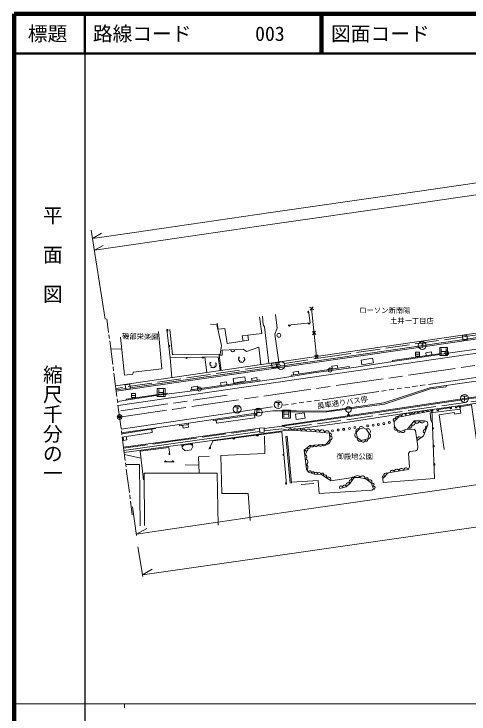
# Model space of a CAD drawing. Units: millimetres, scale not verified. Extents: x 40000 to 212862254, y 20000 to 40005403.
# Drawn here: x 40000 to 155367, y 202409 to 380000 of the extents above; entities that cross this region are included whole.
import ezdxf
from ezdxf.enums import TextEntityAlignment as Align

# ---------------------------------------------------------------- set-up
doc = ezdxf.new("R2010")
doc.units = ezdxf.units.MM
doc.header["$LTSCALE"] = 1000
doc.header["$PDMODE"] = 32
doc.header["$PDSIZE"] = 500
doc.linetypes.add('CHAIN', pattern=[18.5, 12, -1.5, 3.5, -1.5])
doc.linetypes.add('DASHED', pattern=[7.5, 6, -1.5])
for name, color, linetype, lineweight in [('M-BGD', 7, 'Continuous', 13), ('M-BMK', 2, 'CHAIN', 13), ('M-BMK-HTXT', 7, 'CHAIN', 13), ('M-BMK-SRVR', 3, 'Continuous', 13), ('M-STR-HTXT', 7, 'Continuous', 13), ('M-STR-STRC', 7, 'Continuous', 13), ('M-TTL', 2, 'Continuous', 140), ('M-TTL-BAND', 7, 'Continuous', 13), ('M-TTL-LINE', 7, 'Continuous', 50), ('M-TTL-TXT', 7, 'Continuous', 13)]:
    doc.layers.add(name, color=color, linetype=linetype, lineweight=lineweight)
doc.layers.add('M-OTRS', color=6, linetype='Continuous')
doc.styles.add('@ＭＳ ゴシック', font='')
doc.styles.add('ＭＳ ゴシック', font='')
doc.styles.get('@ＭＳ ゴシック').set_extended_font_data('@MS Gothic')
doc.styles.get('ＭＳ ゴシック').set_extended_font_data('MS Gothic')

msp = doc.modelspace()

# ---------------------------------------------------------------- hatches: boundary and pattern name
at = {"layer": 'M-BGD'}
for points in [[(114719, 304546, 0.4608), (114510, 304318, 0.4608), (114768, 304147)], [(109614, 301057, 0.4608), (109838, 300844, 0.4608), (110014, 301098)], [(114626, 301564, 0.4608), (114850, 301351, 0.4608), (115026, 301605)], [(78833, 299523, 0.4608), (79044, 299749, 0.4608), (78788, 299923)], [(79271, 295571, 0.4608), (79482, 295796, 0.4608), (79227, 295970)], [(83536, 292863, 0.4608), (83742, 292632, 0.4608), (83938, 292871)], [(87687, 292940, 0.4608), (87892, 292709, 0.4608), (88088, 292948)]]:
    msp.add_hatch(color=256, dxfattribs=at).paths.add_polyline_path(points)

# ---------------------------------------------------------------- linework, layer by layer
for p, q in [((115019, 305658), (115940, 304906)), ((115098, 304823), (115854, 305750)), ((116706, 293095), (115475, 305285)), ((115648, 299428), (116569, 298676)), ((115727, 298593), (116484, 299520)), ((64529, 294957), (67279, 295030)), ((142918, 296457), (144118, 296457)), ((143518, 296457), (143518, 295307)), ((143518, 296157), (143918, 295957)), ((147953, 293361), (147953, 295361)), ((147953, 295361), (149953, 295361)), ((148328, 295111), (148328, 293611)), ((149578, 295111), (149578, 293611)), ((149953, 295361), (149953, 293361)), ((117162, 292723), (116241, 293475)), ((117083, 293557), (116327, 292631)), ((141810, 294205), (141810, 293205)), ((142810, 294205), (141810, 294205)), ((142810, 293705), (141810, 293705)), ((141810, 293205), (142810, 293205)), ((142810, 293205), (142810, 294205)), ((149953, 293361), (147953, 293361)), ((148328, 294361), (149578, 294361)), ((79579, 292789), (80053, 287753)), ((88864, 289037), (88406, 292954)), ((65871, 284612), (68319, 284967)), ((65872, 284612), (68319, 284967)), ((65914, 284315), (68362, 284670)), ((68362, 284670), (69501, 284835)), ((76309, 282987), (76309, 284987)), ((76309, 284987), (78309, 284987)), ((76684, 284737), (76684, 283237)), ((77934, 284737), (77934, 283237)), ((78309, 284987), (78309, 282987)), ((69823, 283739), (69823, 282739)), ((70823, 283739), (69823, 283739)), ((70823, 283239), (69823, 283239)), ((69823, 282739), (70823, 282739)), ((70823, 282739), (70823, 283739)), ((78309, 282987), (76309, 282987)), ((76684, 283987), (77934, 283987)), ((153697, 283065), (154797, 283065)), ((154247, 283065), (154247, 281815)), ((106400, 281444), (107600, 281444)), ((107000, 281444), (107000, 280294)), ((107000, 281144), (107400, 280944)), ((95980, 280297), (97180, 280297)), ((96580, 280297), (96580, 279147)), ((96580, 279997), (96980, 279797)), ((102444, 279597), (101569, 279597)), ((101569, 279597), (101569, 278222)), ((101569, 278972), (102319, 278972)), ((108077, 277476), (108077, 279476)), ((108077, 279476), (110077, 279476)), ((108452, 279226), (108452, 277726)), ((109702, 279226), (109702, 277726)), ((110077, 279476), (110077, 277476)), ((124824, 278969), (124824, 278269)), ((147123, 279537), (150954, 280135)), ((151905, 280243), (153252, 280475)), ((110077, 277476), (108077, 277476)), ((108452, 278476), (109702, 278476)), ((124824, 278269), (124474, 278269)), ((124824, 278269), (125174, 278269)), ((109465, 274402), (67924, 268790)), ((108913, 272828), (109262, 272860)), ((110027, 260959), (108913, 272828)), ((110375, 260991), (109262, 272860)), ((82525, 270560), (85224, 270925)), ((67990, 268284), (72162, 267349)), ((78198, 266383), (80626, 266383)), ((83360, 265588), (86868, 265576)), ((112832, 260637), (116004, 260850))]:
    msp.add_line(p, q, dxfattribs=at)
for points in [[(65735, 285666), (163515, 299918), (181341, 302497), (189752, 303615), (203103, 305588), (224355, 308620), (225490, 308784)], [(69458, 285132), (143116, 295801), (185156, 301960), (225645, 307767)], [(69501, 284835), (143159, 295504), (185199, 301663), (225687, 307470)], [(107175, 291706), (106122, 298770), (106686, 300280), (106341, 303773)], [(109514, 301047), (115084, 301611), (114702, 304685)], [(91489, 301574), (91749, 300006), (93499, 300227), (94054, 296443), (99420, 297228), (99259, 298497), (102852, 298950), (102224, 303169)], [(102991, 303346), (103149, 301171), (103515, 300600), (104573, 291327)], [(204049, 301704), (200862, 301241), (189419, 299543), (180634, 298384), (174498, 297478), (167252, 296356), (159071, 295197), (150658, 293996), (145670, 293236), (136034, 291824), (126745, 290432), (115919, 288934), (106552, 287458), (95577, 285959), (84623, 284312), (75493, 283090), (66249, 281698)], [(79487, 299952), (80186, 293507), (92301, 293732), (92617, 295940), (91444, 301124), (89821, 301326)], [(66969, 297982), (67977, 288378), (70162, 288601), (70190, 289133), (77503, 289945), (76607, 299466)], [(78782, 299980), (79579, 292789), (91785, 293017), (92292, 289537)], [(99259, 298497), (97881, 298321), (98070, 297030)], [(67285, 273721), (83108, 276065), (102456, 278870), (105622, 279326), (111605, 279345), (119238, 279274), (133777, 281369), (145412, 285131), (156045, 286659), (175173, 289396), (192786, 291930), (208534, 294220), (223960, 296417)], [(102548, 291015), (102075, 295496), (98949, 294383), (98125, 294993), (92743, 294688), (92819, 293484), (92019, 293469), (92522, 289570)], [(107939, 275632), (132124, 279172), (159872, 283257), (203172, 289547), (227882, 293071)], [(136034, 291824), (135978, 292073), (148301, 293891), (148339, 293643)], [(144516, 293332), (144426, 294065), (145840, 294269), (145947, 293543)], [(90021, 291557), (89894, 291603), (89781, 291558), (89675, 291424), (89695, 291294), (89778, 291235), (89838, 291224), (89732, 291163), (89668, 290974), (89700, 290837), (89881, 290768), (90028, 290787), (89952, 290590), (89949, 290424), (90072, 290348), (90254, 290310), (90379, 290366), (90412, 290427), (90465, 290344), (90697, 290241), (90870, 290310), (90969, 290470), (90927, 290581), (90857, 290633), (91050, 290585), (91241, 290698), (91294, 290897), (91223, 290973), (91095, 291005), (91252, 291050), (91274, 291138), (91233, 291308), (91151, 291398), (90979, 291476)], [(97256, 292907), (97128, 292953), (97016, 292907), (96910, 292774), (96929, 292644), (97012, 292585), (97072, 292573), (96966, 292513), (96902, 292323), (96934, 292187), (97115, 292117), (97263, 292136), (97186, 291940), (97183, 291773), (97307, 291697), (97489, 291659), (97614, 291715), (97647, 291776), (97699, 291694), (97931, 291591), (98105, 291659), (98204, 291819), (98162, 291930), (98091, 291983), (98284, 291935), (98476, 292047), (98529, 292246), (98458, 292323), (98330, 292355), (98487, 292399), (98509, 292488), (98468, 292658), (98386, 292748), (98214, 292825)], [(103441, 274208), (107937, 274789), (109465, 274402), (125177, 276565), (141108, 278957), (165358, 282375), (222384, 290623), (228133, 291409)], [(107973, 275399), (132158, 278939), (159906, 283024), (203206, 289314), (227916, 292838)], [(110366, 288059), (110308, 288362), (124962, 290537), (125010, 290192)], [(120759, 289913), (120608, 290638), (121983, 290853), (122094, 290111)], [(100360, 286906), (100235, 287559), (101588, 287790), (101691, 287109)], [(110902, 288450), (110781, 289165), (112139, 289370), (112246, 288649)], [(84876, 284350), (84803, 284646), (96696, 286349), (102358, 287210), (102402, 286891)], [(92532, 285752), (92398, 286465), (93884, 286717), (93992, 285962)], [(85106, 284689), (84983, 285331), (86492, 285572), (86588, 284901)], [(107980, 279333), (107964, 279024), (119360, 279056), (133921, 281021), (145585, 284886), (149610, 285406), (149563, 285728)], [(68481, 282034), (68439, 282283), (78847, 283830), (78886, 283544)], [(157471, 270753), (156007, 280833), (153078, 280361), (153298, 278692), (151734, 278451), (151639, 278892), (147834, 278312), (149083, 269511)], [(145962, 279641), (146592, 262131), (133579, 261115), (133556, 262139), (134846, 263571), (139958, 264446), (140245, 265035), (140022, 268489), (140372, 268982), (141901, 269141), (142299, 269491), (142423, 270276), (141806, 274314), (141456, 274698), (139256, 274604), (138080, 274116), (137154, 274495), (136602, 275174), (136432, 275905), (136379, 276594), (137534, 277710), (145974, 279299)], [(146085, 276233), (145715, 276953), (145526, 278776), (153154, 279784)], [(90461, 277131), (90518, 276831), (101365, 278373), (101317, 278705)], [(91225, 276931), (91354, 276160), (101074, 277551), (100965, 278316)], [(81901, 275886), (81976, 275532), (84266, 275897), (84218, 276226)], [(82724, 275651), (82861, 274886), (84238, 275167), (84125, 275875)], [(139672, 274622), (141472, 276745), (144123, 276788), (144875, 276530), (144896, 275780), (143855, 272959), (142194, 271771)], [(67312, 273512), (75872, 274800), (75844, 274989)], [(67422, 272659), (75071, 273850), (74949, 274661)], [(67747, 270116), (80276, 271827), (102231, 274886)], [(67860, 269288), (80390, 270999), (102298, 274052)], [(89429, 269598), (90516, 271707), (107920, 274023), (109117, 260738)], [(109465, 274402), (115848, 274110), (119990, 273689), (120112, 271992), (119120, 270893), (115046, 270568), (113566, 269373), (114142, 264509), (114636, 263795), (116202, 263246), (117975, 263164), (120351, 261585), (125877, 262420), (127453, 262436), (129185, 262046), (130682, 260955), (131135, 259411), (130760, 259177), (117386, 258388), (117120, 261665), (110350, 261254)], [(67645, 272693), (67752, 271762), (68603, 271950), (68467, 272821)], [(103484, 272918), (103614, 268531), (92407, 268010), (92666, 258333), (99353, 258333), (99902, 251519)], [(72812, 261857), (71956, 269095), (79300, 270053), (79545, 268238)], [(82487, 270757), (82682, 269740), (83383, 269172), (84930, 269402), (85317, 270235), (85197, 271124)], [(89510, 267703), (86747, 267627), (86989, 263525)], [(68320, 265741), (71836, 265741), (71960, 250172)], [(91766, 250313), (91509, 263542), (73041, 263472), (73078, 250205)], [(122657, 259638), (124261, 260065), (125265, 261010), (126292, 262425)]]:
    msp.add_lwpolyline(points, dxfattribs=at)
at = {"layer": 'M-BGD', "linetype": 'DASHED'}
for points in [[(225553, 308372), (218788, 307408), (183174, 302253), (155077, 298243), (121945, 293386), (104594, 290745), (65819, 285017)], [(103407, 274806), (107973, 275399), (109499, 275012), (125092, 277159), (141022, 279551), (165274, 282969), (222300, 291217), (228044, 291996)], [(67778, 269883), (80308, 271594), (102263, 274653)]]:
    msp.add_lwpolyline(points, dxfattribs=at)
at = {"layer": 'M-BGD'}
for points in [[(153700, 298428), (154844, 298550), (154966, 297406), (153822, 297284)], [(105312, 291346), (106452, 291496), (106602, 290356), (105461, 290206)], [(128010, 292168), (128174, 291035), (131140, 291539), (130894, 292687)], [(95545, 287511), (95724, 286353), (98732, 286893), (98528, 287986)], [(68211, 285932), (69354, 286061), (69482, 284918), (68339, 284790)], [(111388, 278459), (113599, 278774), (113786, 277464), (111575, 277149)], [(102246, 274960), (103394, 275026), (103460, 273877), (102312, 273811)], [(127487, 274651), (126784, 273863), (127110, 272511), (128001, 271757), (129680, 272185), (130074, 273555), (129303, 274668), (128618, 274977)]]:
    msp.add_lwpolyline(points, close=True, dxfattribs=at)
for centre, radius in [((107153, 298484), 500), ((143518, 295907), 1000), ((149748, 294016), 500), ((107692, 290815), 1000), ((120156, 289658), 500), ((87016, 284849), 500), ((154247, 282465), 1000), ((96580, 279747), 1000), ((107000, 280894), 1000), ((101944, 278972), 1000), ((124824, 279669), 700), ((126439, 275078), 250), ((129682, 275528), 250), ((131077, 275714), 250), ((132378, 275876), 250), ((133785, 276074), 250), ((135168, 276341), 250), ((120788, 274215), 250), ((122175, 274463), 250), ((123590, 274627), 250), ((125035, 274822), 250)]:
    msp.add_circle(centre, radius, dxfattribs=at)
for centre, radius, start, end in [((114712, 304343), 203, 88.12394, 286.04733), ((109817, 301046), 203, 176.81837, 14.74176), ((114829, 301553), 203, 176.81837, 14.74176), ((78842, 299726), 203, 267.36385, 105.28723), ((79280, 295774), 203, 267.36385, 105.28723), ((95474, 294773), 470, 174.7244, 11.75412), ((83738, 292835), 203, 172.10536, 10.02875), ((87888, 292912), 203, 172.10536, 10.02875), ((142000, 278476), 601, 17.68802, 183.62794), ((143173, 278645), 601, 22.59951, 178.71646), ((144316, 278815), 592, 27.17793, 174.13803), ((145457, 278936), 632, 35.06792, 166.24804), ((146001, 279442), 203, 263.10077, 101.02415), ((147436, 279553), 203, 179.90783, 17.83121), ((150760, 280072), 203, 179.90783, 17.83121), ((152108, 280246), 203, 180.8271, 18.75048), ((153059, 280410), 203, 180.8271, 18.75048), ((136576, 276969), 423, 25.76346, 242.31253), ((137169, 277510), 416, 28.84194, 239.23405), ((137981, 277778), 453, 12.75831, 188.55765), ((138876, 278112), 509, 353.99009, 207.32587), ((139888, 278234), 535, 2.13031, 199.18565), ((140927, 278264), 504, 20.19966, 181.11631), ((128070, 274752), 592, 22.29879, 189.8015), ((136873, 274939), 525, 126.77817, 302.28903), ((140297, 275468), 585, 236.59955, 42.79947), ((141140, 276285), 589, 225.46156, 51.37739), ((142151, 276828), 649, 184.06612, 354.55878), ((143458, 276925), 679, 193.53707, 348.31423), ((144840, 275006), 564, 92.19055, 227.29145), ((110028, 274215), 594, 13.13427, 161.62857), ((111201, 274163), 623, 12.18207, 162.58077), ((112338, 274265), 529, 357.98638, 176.77646), ((113453, 274083), 608, 10.28793, 164.47491), ((114645, 274074), 606, 6.01719, 168.74565), ((115811, 274094), 565, 356.11216, 175.66717), ((116943, 273958), 576, 358.22298, 170.17454), ((118110, 273931), 592, 349.29769, 179.09982), ((119325, 273600), 671, 7.59082, 160.8067), ((120052, 273267), 426, 269.79861, 98.44025), ((127161, 273238), 730, 121.07009, 265.98754), ((127218, 274184), 539, 60.13626, 216.40788), ((129693, 274115), 677, 304.27555, 125.14113), ((129644, 272937), 753, 272.78354, 55.11691), ((137661, 274412), 513, 170.72931, 324.73448), ((138568, 274322), 530, 202.89607, 22.2329), ((144281, 274121), 502, 69.40568, 250.07632), ((146163, 274931), 203, 263.10077, 101.02415), ((95694, 272364), 203, 178.61876, 16.54215), ((101679, 273161), 203, 178.61876, 16.54215), ((119336, 271696), 831, 254.99911, 20.90716), ((120235, 272428), 452, 254.22634, 114.01252), ((127627, 272218), 594, 150.51023, 309.04501), ((128497, 271906), 518, 196.74063, 11.86331), ((129367, 271998), 364, 177.69251, 30.91144), ((142790, 272055), 660, 45.69716, 205.44681), ((82734, 270546), 203, 181.87502, 19.79841), ((85029, 270867), 203, 178.73129, 16.65467), ((89650, 269958), 203, 233.77515, 71.69854), ((114001, 269591), 487, 206.52484, 51.26531), ((114682, 270262), 476, 217.83411, 39.95604), ((115542, 270682), 509, 192.98879, 356.14995), ((116614, 270888), 613, 203.1292, 346.00954), ((117672, 270784), 466, 185.43459, 3.70415), ((118623, 270922), 498, 192.4586, 356.68014), ((146326, 270405), 203, 263.10077, 101.02415), ((79487, 268433), 203, 88.72084, 286.64422), ((108416, 268168), 203, 86.18463, 284.10802), ((113585, 268822), 552, 281.55332, 91.95395), ((113475, 267559), 756, 312.73749, 73.09753), ((78399, 266415), 203, 351.03679, 188.96018), ((80299, 266415), 203, 351.03679, 188.96018), ((113766, 266344), 763, 288.69263, 84.81464), ((113888, 264970), 663, 300.04712, 79.39098), ((138239, 264103), 576, 14.51951, 184.90997), ((139409, 264254), 612, 22.07793, 180.62771), ((146494, 265751), 203, 263.10077, 101.02415), ((115031, 263668), 415, 339.18732, 162.16394), ((115822, 263415), 416, 336.05312, 165.29815), ((116575, 263350), 387, 339.04279, 195.63173), ((117353, 263240), 418, 350.79681, 183.87771), ((118145, 263174), 380, 310.63165, 180.12085), ((118793, 262652), 463, 323.11696, 149.68817), ((127032, 262089), 812, 19.3334, 155.62195), ((134288, 263058), 486, 39.57998, 236.40449), ((135913, 263718), 562, 13.33248, 186.097), ((137072, 263896), 614, 14.83856, 184.59092), ((72810, 262150), 203, 267.78856, 105.71194), ((109067, 260935), 203, 86.18463, 284.10802), ((119627, 261784), 751, 344.61763, 128.1875), ((124779, 260449), 644, 49.99468, 216.57474), ((125484, 261331), 486, 52.6494, 233.19446), ((126030, 262075), 437, 53.12157, 234.9054), ((128377, 262226), 593, 347.51937, 167.10869), ((129387, 261874), 485, 326.32806, 152.52295), ((130221, 261258), 553, 326.69412, 141.14271), ((133723, 262454), 357, 34.01407, 241.97041), ((122961, 259881), 388, 351.06551, 218.72399), ((123790, 259991), 477, 8.95291, 200.8366), ((130887, 260596), 413, 272.95597, 119.71543), ((131133, 259830), 419, 270.23304, 122.43836)]:
    msp.add_arc(centre, radius, start, end, dxfattribs=at)
at = {"layer": 'M-BMK'}
for p, q in [((63528, 302675), (63974, 299231)), ((66761, 277753), (226685, 300929)), ((64052, 298636), (64180, 297645)), ((64258, 297050), (65030, 291099)), ((65107, 290504), (65235, 289513)), ((65313, 288918), (66085, 282968)), ((66162, 282373), (66291, 281381)), ((66368, 280786), (67140, 274836)), ((67217, 274241), (67346, 273249)), ((67423, 272654), (68195, 266704)), ((68272, 266109), (68401, 265117)), ((68478, 264522), (69250, 258572)), ((69327, 257977), (69456, 256985)), ((69533, 256390), (69980, 252946))]:
    msp.add_line(p, q, dxfattribs=at)
at = {"layer": 'M-BMK-HTXT'}
msp.add_line((67108, 279355), (94043, 283271), dxfattribs=at)
at = {"layer": 'M-BMK-SRVR'}
msp.add_circle((66761, 277753), 600, dxfattribs=at)
msp.add_point((66761, 277753), dxfattribs=at)
at = {"layer": 'M-OTRS'}
msp.add_point((66761, 277753), dxfattribs=at)
at = {"layer": 'M-STR-HTXT'}
for p, q in [((63150, 302582), (59606, 325195)), ((59944, 323040), (62222, 324402)), ((60408, 320076), (62627, 321297)), ((72554, 237757), (274825, 266665)), ((70084, 254991), (71083, 247676)), ((71033, 248059), (73698, 249469)), ((71429, 244796), (72631, 237276)), ((72554, 237757), (75048, 239140))]:
    msp.add_line(p, q, dxfattribs=at)
for points in [[(59944, 323040), (70454, 324552), (105112, 329626), (136974, 334194), (195217, 342671), (235650, 348520), (256751, 351313), (286981, 354906), (321549, 358422), (326233, 358916)], [(60408, 320076), (70885, 321583), (105542, 326657), (137403, 331224), (195648, 339702), (236062, 345549), (257125, 348336), (287310, 351924), (321858, 355438), (335727, 356899), (336573, 356957)], [(71033, 248059), (81304, 249536), (115947, 254608), (147783, 259172), (206066, 267655), (246095, 273446), (266404, 276134), (293278, 279328)]]:
    msp.add_lwpolyline(points, dxfattribs=at)
at = {"layer": 'M-STR-STRC'}
for p, q in [((118234, 282144), (132465, 284262)), ((133215, 284350), (134360, 284511)), ((135085, 284614), (136325, 284788)), ((137118, 284900), (138292, 285065)), ((139133, 285183), (140344, 285354)), ((140998, 285446), (142271, 285625)), ((143011, 285729), (144284, 285908)), ((108369, 280748), (109522, 280916)), ((110387, 281042), (111550, 281211)), ((112320, 281323), (113527, 281498)), ((114278, 281608), (115451, 281778)), ((116232, 281892), (117448, 282069)), ((67157, 274706), (105544, 280327))]:
    msp.add_line(p, q, dxfattribs=at)
for points in [[(66384, 280662), (155114, 293592), (178400, 296961), (197336, 299671), (219261, 302855), (226230, 303921)], [(145099, 285995), (167368, 289268), (195621, 293302), (222711, 297189), (227161, 297795)]]:
    msp.add_lwpolyline(points, dxfattribs=at)
at = {"layer": 'M-TTL'}
for p, q in [((40000, 380000), (40000, 20000)), ((680000, 380000), (40000, 380000))]:
    msp.add_line(p, q, dxfattribs=at)
at = {"layer": 'M-TTL-BAND', "lineweight": 25}
msp.add_line((58000, 370000), (58000, 20000), dxfattribs=at)
at = {"layer": 'M-TTL-BAND'}
for p, q in [((40000, 205000), (579000, 205000)), ((68000, 205000), (68000, 204000))]:
    msp.add_line(p, q, dxfattribs=at)
at = {"layer": 'M-TTL-LINE'}
for p, q in [((58000, 380000), (58000, 370000)), ((117750, 380000), (117750, 370000)), ((118250, 380000), (118250, 370000)), ((40000, 370000), (680000, 370000))]:
    msp.add_line(p, q, dxfattribs=at)

# ---------------------------------------------------------------- texts
at = {"layer": 'M-BGD', "style": 'ＭＳ ゴシック'}
for s, rotation, p in [('ローソン新南陽', 359.434, (127540, 303809)), ('土井一丁目店', 359.434, (135330, 301156)), ('磯部栄楽園', 358.78, (67372, 297214)), ('風車通りバス停', 8.255, (117038, 279457)), ('御殿地公園', 359.998, (121793, 266696))]:
    msp.add_text(s, height=1320, rotation=rotation, dxfattribs=at).set_placement(p, align=Align.BOTTOM_LEFT)
msp.add_text('下', height=1320, rotation=359.998, dxfattribs=at).set_placement((107242, 290815), align=Align.MIDDLE_CENTER)
at = {"layer": 'M-TTL-BAND', "style": '@ＭＳ ゴシック'}
for s, p in [('平  面  図', (49777, 306475)), ('縮尺千分の一', (49777, 261030))]:
    msp.add_text(s, height=3666, rotation=270, dxfattribs=at).set_placement(p, align=Align.MIDDLE_RIGHT)
at = {"layer": 'M-TTL-TXT', "style": 'ＭＳ ゴシック'}
msp.add_text('標題', height=3666, dxfattribs=at).set_placement((48500, 375000), align=Align.MIDDLE_CENTER)
for s, p in [('路線コード', (60000, 375000)), ('003', (101142, 375000)), ('図面コード', (120380, 375000))]:
    msp.add_text(s, height=3666, dxfattribs=at).set_placement(p, align=Align.MIDDLE_LEFT)

doc.saveas('drawing.dxf')
